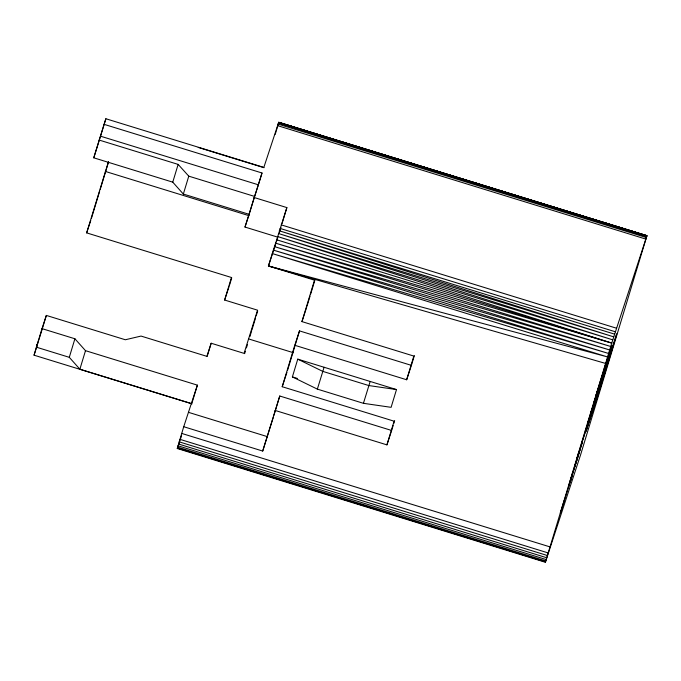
<?xml version="1.0" encoding="UTF-8"?>
<svg xmlns="http://www.w3.org/2000/svg" width="681" height="681" viewBox="0 0 681 681"><rect width="100%" height="100%" fill="white"/><g stroke="black" fill="none" stroke-linecap="round" stroke-linejoin="round"><path stroke-width="1.02" d="M191.77 403.688L79.873 369.213L69.292 357.321L36.382 347.182L42.001 328.634L74.91 338.772L85.5 350.672L197.388 385.148L183.725 426.723L177.264 448.507L545.37 562.259L611.751 343.088L646.95 235.711L278.733 122.291L263.836 167.407L105.87 118.741L93.774 157.822L172.761 182.159L183.342 194.059L249.169 214.336L254.294 197.43M277.082 128.156L278.733 122.291L646.89 235.805L278.665 122.401L646.669 236.401L278.444 123.006L646.295 237.499L278.078 124.087M613.198 345.999L616.714 333.843L602.583 376.831L586.026 431.431L597.663 396.351L613.198 345.999L611.495 345.48M276.35 130.599L276.861 128.896M275.235 134.336L276.103 131.459M572.764 472.35L570.397 480.471L575.888 463.216M192.016 403.85L34.05 355.184L37.642 343.352L36.382 347.182M39.175 338.746L34.05 355.184M105.87 118.741L93.774 157.822M40.724 333.971L46.342 315.422L125.33 339.759L141.035 336.073L206.862 356.35L211.17 343.241L244.079 353.379L257.546 310.178L224.636 300.04L231.463 277.499L86.657 232.885L108.449 161.823M91.39 218.49L99.639 191.284M100.252 189.267L108.5 162.061M69.292 357.321L74.91 338.772M79.873 369.213L85.5 350.672M172.761 182.159L178.141 164.402L99.162 140.065M183.342 194.059L188.773 176.158L178.141 164.402M277.899 237.192L244.99 227.054L262.006 172.991L104.031 124.325M192.068 402.709L197.388 385.148M258.712 183.844L262.006 172.991M207.177 356.41L211.17 343.241M229.369 285.645L231.744 277.805M279.389 232.255L280.887 227.326M282.087 223.377L286.871 207.594L253.962 197.456M251.919 329.962L255.571 317.899M256.184 315.89L257.707 310.859M183.725 426.723L262.704 451.052L279.763 396.01L391.66 430.477L393.15 425.548M275.03 410.405L386.927 444.872L394.103 421.198L282.206 386.723L294.771 345.284L299.504 330.889L411.392 365.365L414.388 355.499M294.771 345.284L406.659 379.76L413.844 356.078L301.947 321.611L314.503 280.172L268.433 265.973L286.871 207.594M262.704 451.052L273.294 417.351M273.907 415.316L279.763 396.01M287.552 370.311L299.504 330.889M306.986 306.203L310.051 296.099M310.664 294.073L314.945 279.925M292.379 376.908L297.759 359.151L396.495 389.566L391.107 407.332L363.433 403.314L317.355 389.123L292.379 376.908L297.444 378.474M317.355 389.123L324.088 367.263M363.433 403.314L370.166 381.462M393.746 423.573L394.648 420.611M578.62 452.831L576.943 458.364L587.431 425.157L581.463 443.91M570.508 481.22L572.27 475.398L560.352 513.108L564.634 499.658M578.595 454.355L582.11 442.931L568.644 486.149L579.395 451.903M587.269 425.923L589.227 419.462L585.354 430.63L586.026 428.851M607.495 359.023L611.376 346.408L595.824 396.078L608.295 356.572M249.901 336.576L251.612 330.966M576.62 461.028L577.854 456.968M605.741 364.956L606.516 362.42M246.428 347.88L247.492 344.433M605.375 365.944L603.375 372.192L609.069 353.831M244.632 353.652L245.381 351.243M42.001 328.634L46.342 315.422M39.472 337.767L40.409 334.916M86.657 232.885L90.76 220.414M244.99 227.054L248.846 215.315M224.636 300.04L229.054 286.607M178.294 445.587L181.563 435.653M605.503 363.407L268.433 265.973L276.001 242.947M276.631 241.031L277.584 238.154M301.947 321.611L306.68 307.216M282.206 386.723L286.939 372.328M406.659 379.76L411.392 365.365M386.927 444.872L391.337 431.439M594.036 402.173L596.377 395.057M598.846 387.54L590.895 413.129L591.644 410.864M588.154 421.565L587.414 423.829L601.178 380.041L592.964 406.94L593.713 404.676M574.943 465.149L579.803 450.362M177.307 448.473L178.03 446.387M545.37 562.259L580.612 454.755L646.95 235.711L300.976 129.535M396.495 389.566L368.813 385.557L322.743 371.366L297.759 359.151M268.433 265.973L607.478 356.912L272.204 253.545L608.542 353.456L273.268 250.089L609.614 349.957L274.341 246.582L610.695 346.476L275.422 243.108L611.751 343.088L277.482 236.494L612.755 339.853L278.418 233.498L613.7 336.857L279.278 230.782L614.56 334.133M545.353 205.117L550.435 206.675M556.522 208.531L559.569 209.459M578.85 215.358L585.958 217.528M590.018 218.763L595.092 220.321M601.178 222.176L604.226 223.113M612.347 225.59L632.649 231.795L610.338 224.883M636.709 233.03L645.843 235.822L634.683 232.383M298.942 128.905L278.657 122.682L298.942 128.93M300.968 129.56L336.474 140.499M338.5 141.12L371.971 151.437M376.031 152.689L398.342 159.558M400.368 160.188L433.848 170.497M437.9 171.748L460.22 178.626M462.246 179.248L471.38 182.065M473.406 182.687L497.751 190.186M499.777 190.816L533.249 201.133M535.283 201.755L559.62 209.254M561.655 209.884L568.754 212.072M572.806 213.315L595.126 220.193M597.152 220.823L608.312 224.253M277.576 125.636L645.775 239.065M198.222 147.428L264.041 167.705M100.447 136.166L258.414 184.823L254.6 196.434L188.773 176.158M105.291 171.416L249.084 215.715M248.812 338.993L293.46 352.741M188.45 412.328L267.437 436.657M181.691 433.422L549.899 546.86M281.193 224.866L616.467 328.208M280.036 228.416L615.318 331.758M276.469 239.721L611.751 343.088M179.912 439.322L548.069 552.904M179.154 441.841L547.294 555.492M178.516 444.012L546.639 557.722M177.996 445.791L546.102 559.544M177.613 447.153L545.711 560.923M177.494 447.97L179.529 448.592M183.581 449.852L190.68 452.039M200.827 455.172L203.866 456.108M209.952 457.99L217.052 460.177M221.104 461.429L228.203 463.625M238.35 466.749L241.389 467.694M247.475 469.567L254.575 471.763M262.687 474.265L265.735 475.202M275.873 478.334L278.912 479.271M284.998 481.152L292.098 483.348M313.396 489.92L316.444 490.856M322.522 492.738L329.621 494.925M350.919 501.505L353.967 502.442M360.053 504.323L367.144 506.511M388.442 513.082L391.49 514.027M425.974 524.668L431.039 526.234M463.497 536.253L468.562 537.82M501.02 547.83L506.094 549.397M177.366 448.055L545.464 561.842M611.904 349.293L590.844 415.938L611.904 349.293"/></g></svg>
